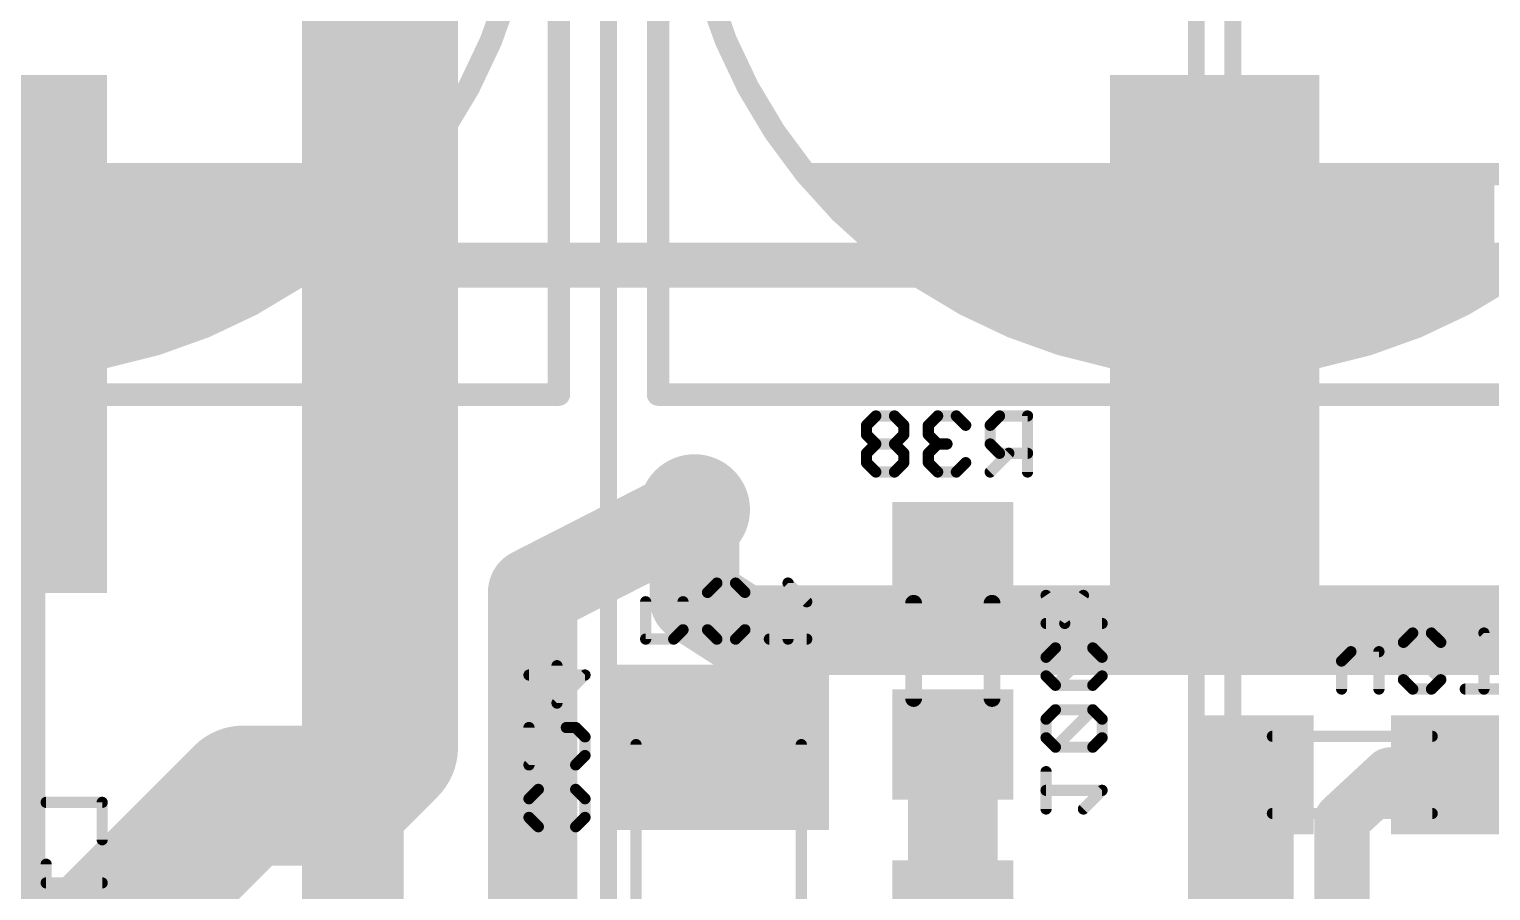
# Model space of a CAD drawing. Header units: inches. Extents: x -5 to 142, y -3 to 122.
# Drawn here: x 23.74 to 37.01, y 55.95 to 63.77 of the extents above; entities that cross this region are included whole.
import ezdxf

# ---------------------------------------------------------------- set-up
doc = ezdxf.new("R2010")
doc.units = ezdxf.units.IN
doc.header["$MEASUREMENT"] = 0
for name, color, linetype in [('1', 22, 'Continuous'), ('15', 22, 'Continuous'), ('16', 175, 'Continuous'), ('18', 82, 'Continuous'), ('2', 175, 'Continuous'), ('21', 253, 'Continuous'), ('22', 253, 'Continuous'), ('26', 253, 'Continuous'), ('28', 253, 'Continuous'), ('52', 253, 'Continuous')]:
    doc.layers.add(name, color=color, linetype=linetype)

# ---------------------------------------------------------------- blocks, each defined once
blk = doc.blocks.new('RECT')
blk.add_solid([(-0.5, -0.5), (0.5, -0.5), (-0.5, 0.5), (0.5, 0.5)])
blk = doc.blocks.new('ROUNDV')
at = {"const_width": 0.5}
blk.add_lwpolyline([(0, -0.25, 1), (0, 0.25, 1), (0, -0.25)], format="xyb", dxfattribs=at)

msp = doc.modelspace()

# ---------------------------------------------------------------- linework, layer by layer
at = {"layer": '1'}
for points, const_width in [([(26.625, 44), (26.625, 70.6875)], 0.8128), ([(36.0938, 57), (35.6562, 56.5938)], 0.5), ([(38.6875, 57), (36.0938, 57)], 0.5), ([(35.6562, 56.5938), (35.6562, 50.4375)], 0.5)]:
    msp.add_lwpolyline(points, dxfattribs=dict(at, const_width=const_width))
at = {"layer": '1', "const_width": 0.25}
for points in [[(36.0938, 57.125, 1), (36.0938, 56.875)], [(36.1788, 56.9084, 1), (36.0087, 57.0916)], [(35.7812, 56.5938, 1), (35.5312, 56.5938)], [(35.5712, 56.6853, 1), (35.7413, 56.5022)]]:
    msp.add_lwpolyline(points, format="xyb", dxfattribs=at)
at = {"layer": '15'}
for points, const_width in [([(24.1875, 61.625), (23.6875, 61.125)], 0.4064), ([(52.25, 61.625), (24.1875, 61.625)], 0.4064), ([(23.6875, 61.125), (23.6875, 46.75)], 0.4064), ([(29.7812, 58.5938), (29.7812, 59.4062)], 0.8128), ([(30.2188, 58.3125), (29.7812, 58.5938)], 0.8128), ([(49.9688, 58.3125), (30.2188, 58.3125)], 0.8128)]:
    msp.add_lwpolyline(points, dxfattribs=dict(at, const_width=const_width))
for points, const_width in [([(24.1875, 61.7266, 1), (24.1875, 61.5234)], 0.2032), ([(24.2593, 61.5532, 1), (24.1157, 61.6968)], 0.2032), ([(23.7891, 61.125, 1), (23.5859, 61.125)], 0.2032), ([(23.6157, 61.1968, 1), (23.7593, 61.0532)], 0.2032), ([(29.9844, 59.4062, 1), (29.5781, 59.4062)], 0.4064), ([(29.8911, 58.7647, 1), (29.6714, 58.4228)], 0.4064), ([(29.5781, 58.5938, 1), (29.9844, 58.5938)], 0.4064), ([(30.2188, 58.5157, 1), (30.2188, 58.1093)], 0.4064), ([(30.1089, 58.1416, 1), (30.3286, 58.4834)], 0.4064)]:
    msp.add_lwpolyline(points, format="xyb", dxfattribs=dict(at, const_width=const_width))
at = {"layer": '16'}
for points, const_width in [([(27, 66.0625), (27, 57.25)], 1.27), ([(29.7812, 59.4062), (28.3125, 58.6562)], 0.8128), ([(28.3125, 58.6562), (28.3125, 54.25)], 0.8128), ([(27, 57.25), (26.5625, 56.8125)], 1.27), ([(32.125, 57.275), (32.125, 55.725)], 0.8128), ([(25.6875, 56.8125), (23.1875, 54.3125)], 1.27), ([(26.5625, 56.8125), (25.6875, 56.8125)], 1.27), ([(34.8125, 56.9375), (34.875, 57)], 0.8128), ([(34.8125, 55.5), (34.8125, 56.9375)], 0.8128), ([(34.8323, 56.9573), (34.875, 57)], 0.3048)]:
    msp.add_lwpolyline(points, dxfattribs=dict(at, const_width=const_width))
for points, const_width in [([(29.8737, 59.2253, 1), (29.6888, 59.5872)], 0.4064), ([(28.5157, 58.6562, 1), (28.1093, 58.6562)], 0.4064), ([(28.2201, 58.8372, 1), (28.4049, 58.4753)], 0.4064), ([(27.2245, 57.0255, 1), (26.7755, 57.4745)], 0.635), ([(26.6825, 57.25, 1), (27.3175, 57.25)], 0.635), ([(32.3282, 57.275, 1), (31.9218, 57.275)], 0.4064), ([(25.6875, 57.13, 1), (25.6875, 56.495)], 0.635), ([(25.912, 56.588, 1), (25.463, 57.037)], 0.635), ([(26.5625, 56.495, 1), (26.5625, 57.13)], 0.635), ([(26.338, 57.037, 1), (26.787, 56.588)], 0.635), ([(35.0157, 56.9375, 1), (34.6093, 56.9375)], 0.4064), ([(35.0187, 56.8563, 1), (34.7313, 57.1437)], 0.4064), ([(34.6688, 57.0812, 1), (34.9562, 56.7938)], 0.4064), ([(34.7784, 57.0111, 1), (34.8861, 56.9034)], 0.1524), ([(34.9289, 56.9461, 1), (34.8211, 57.0539)], 0.1524)]:
    msp.add_lwpolyline(points, format="xyb", dxfattribs=dict(at, const_width=const_width))
at = {"layer": '2', "const_width": 0.4064}
msp.add_lwpolyline([(26.9375, 47.9062), (26.9375, 68.0312)], dxfattribs=at)
at = {"layer": '21', "const_width": 0.1524}
for points in [[(34.334, 72.327), (34.334, 46.673)], [(34.666, 46.673), (34.666, 72.327)], [(29, 66.231), (29, 49.848)]]:
    msp.add_lwpolyline(points, dxfattribs=at)
at = {"layer": '22'}
for points, const_width in [([(28.55, 60.45), (28.55, 69.45)], 0.2032), ([(29.45, 69.45), (29.45, 60.45)], 0.2032), ([(23.897, 56.7505), (24.4055, 56.7505)], 0.1016), ([(24.4055, 56.7505), (24.4055, 56.4115)], 0.1016), ([(23.897, 56.1891), (23.897, 55.8502)], 0.1016), ([(24.4055, 56.0197), (23.897, 56.0197)], 0.1016)]:
    msp.add_lwpolyline(points, dxfattribs=dict(at, const_width=const_width))
for points, const_width in [([(28.4992, 60.45, 1), (28.6008, 60.45)], 0.1016), ([(29.3992, 60.45, 1), (29.5008, 60.45)], 0.1016), ([(23.897, 56.7759, 1), (23.897, 56.725)], 0.0508), ([(24.4309, 56.7505, 1), (24.3801, 56.7505)], 0.0508), ([(24.4055, 56.725, 1), (24.4055, 56.7759)], 0.0508), ([(24.3801, 56.4115, 1), (24.4309, 56.4115)], 0.0508), ([(23.9224, 56.1891, 1), (23.8716, 56.1891)], 0.0508), ([(23.897, 56.0451, 1), (23.897, 55.9943)], 0.0508), ([(24.4055, 55.9943, 1), (24.4055, 56.0451)], 0.0508)]:
    msp.add_lwpolyline(points, format="xyb", dxfattribs=dict(at, const_width=const_width))
at = {"layer": '26', "const_width": 0.0508}
for points in [[(31.3234, 60.19, 1), (31.3593, 60.154)], [(31.3668, 60.172, 1), (31.316, 60.172)], [(31.4261, 60.2821, 1), (31.4261, 60.2313)], [(31.4441, 60.2388, 1), (31.4082, 60.2747)], [(31.6136, 60.2747, 1), (31.5776, 60.2388)], [(31.5956, 60.2313, 1), (31.5956, 60.2821)], [(31.7057, 60.172, 1), (31.6549, 60.172)], [(31.6624, 60.154, 1), (31.6983, 60.19)], [(31.8847, 60.19, 1), (31.9206, 60.154)], [(31.9281, 60.172, 1), (31.8773, 60.172)], [(31.9874, 60.2821, 1), (31.9874, 60.2313)], [(32.0054, 60.2388, 1), (31.9695, 60.2747)], [(32.1749, 60.2747, 1), (32.1389, 60.2388)], [(32.1569, 60.2313, 1), (32.1569, 60.2821)], [(32.2237, 60.154, 1), (32.2596, 60.19)], [(32.446, 60.19, 1), (32.482, 60.154)], [(32.4894, 60.172, 1), (32.4386, 60.172)], [(32.5487, 60.2821, 1), (32.5487, 60.2313)], [(32.5667, 60.2388, 1), (32.5308, 60.2747)], [(32.8284, 60.2567, 1), (32.7776, 60.2567)], [(32.803, 60.2313, 1), (32.803, 60.2821)], [(31.3593, 60.1052, 1), (31.3234, 60.0693)], [(31.316, 60.0873, 1), (31.3668, 60.0873)], [(31.6549, 60.0873, 1), (31.7057, 60.0873)], [(31.6983, 60.0693, 1), (31.6624, 60.1052)], [(31.9206, 60.1052, 1), (31.8847, 60.0693)], [(31.8773, 60.0873, 1), (31.9281, 60.0873)], [(31.3668, 59.9178, 1), (31.316, 59.9178)], [(31.3234, 59.9357, 1), (31.3593, 59.8998)], [(31.4261, 60.0279, 1), (31.4261, 59.9771)], [(31.4441, 59.9846, 1), (31.4082, 60.0205)], [(31.4082, 59.9846, 1), (31.4441, 60.0205)], [(31.6136, 60.0205, 1), (31.5776, 59.9846)], [(31.5776, 60.0205, 1), (31.6136, 59.9846)], [(31.5956, 59.9771, 1), (31.5956, 60.0279)], [(31.7057, 59.9178, 1), (31.6549, 59.9178)], [(31.6624, 59.8998, 1), (31.6983, 59.9357)], [(31.9281, 59.9178, 1), (31.8773, 59.9178)], [(31.8847, 59.9357, 1), (31.9206, 59.8998)], [(31.9874, 60.0279, 1), (31.9874, 59.9771)], [(32.0054, 59.9846, 1), (31.9695, 60.0205)], [(31.9695, 59.9846, 1), (32.0054, 60.0205)], [(32.0722, 59.9771, 1), (32.0722, 60.0279)], [(32.482, 60.0205, 1), (32.446, 59.9846)], [(32.4386, 60.0025, 1), (32.4894, 60.0025)], [(32.5487, 59.9432, 1), (32.5487, 59.8924)], [(32.5308, 59.8998, 1), (32.5667, 59.9357)], [(32.6514, 59.8998, 1), (32.6155, 59.9357)], [(32.803, 59.8924, 1), (32.803, 59.9432)], [(31.3593, 59.851, 1), (31.3234, 59.8151)], [(31.316, 59.833, 1), (31.3668, 59.833)], [(31.6549, 59.833, 1), (31.7057, 59.833)], [(31.6983, 59.8151, 1), (31.6624, 59.851)], [(31.9206, 59.851, 1), (31.8847, 59.8151)], [(31.8773, 59.833, 1), (31.9281, 59.833)], [(32.2596, 59.8151, 1), (32.2237, 59.851)], [(31.4261, 59.7737, 1), (31.4261, 59.7229)], [(31.4082, 59.7303, 1), (31.4441, 59.7663)], [(31.5776, 59.7663, 1), (31.6136, 59.7303)], [(31.5956, 59.7229, 1), (31.5956, 59.7737)], [(31.9874, 59.7737, 1), (31.9874, 59.7229)], [(31.9695, 59.7303, 1), (32.0054, 59.7663)], [(32.1389, 59.7663, 1), (32.1749, 59.7303)], [(32.1569, 59.7229, 1), (32.1569, 59.7737)], [(32.446, 59.7663, 1), (32.482, 59.7303)], [(32.7776, 59.7483, 1), (32.8284, 59.7483)], [(28.5583, 57.9909, 1), (28.5075, 57.9909)], [(28.2787, 57.9316, 1), (28.2787, 57.8808)], [(28.8051, 57.8882, 1), (28.7692, 57.9242)], [(28.7871, 57.8808, 1), (28.7871, 57.9316)], [(28.515, 57.6699, 1), (28.5509, 57.634)], [(28.5075, 57.652, 1), (28.5583, 57.652)], [(28.3041, 57.4296, 1), (28.2533, 57.4296)], [(28.6177, 57.455, 1), (28.6177, 57.4042)], [(28.6356, 57.4117, 1), (28.5997, 57.4476)], [(28.7204, 57.4476, 1), (28.6844, 57.4117)], [(28.7024, 57.4042, 1), (28.7024, 57.455)], [(28.8125, 57.3449, 1), (28.7617, 57.3449)], [(28.7692, 57.3269, 1), (28.8051, 57.3629)], [(28.7617, 57.1754, 1), (28.8125, 57.1754)], [(28.8051, 57.1575, 1), (28.7692, 57.1934)], [(28.2607, 57.1086, 1), (28.2967, 57.0727)], [(28.2533, 57.0907, 1), (28.3041, 57.0907)], [(28.6844, 57.1086, 1), (28.7204, 57.0727)], [(28.3814, 56.8504, 1), (28.3455, 56.8863)], [(28.7204, 56.8863, 1), (28.6844, 56.8504)], [(28.3041, 56.7836, 1), (28.2533, 56.7836)], [(28.2607, 56.8015, 1), (28.2967, 56.7656)], [(28.8125, 56.7836, 1), (28.7617, 56.7836)], [(28.7692, 56.7656, 1), (28.8051, 56.8015)], [(28.2967, 56.6321, 1), (28.2607, 56.5961)], [(28.2533, 56.6141, 1), (28.3041, 56.6141)], [(28.7617, 56.6141, 1), (28.8125, 56.6141)], [(28.8051, 56.5961, 1), (28.7692, 56.6321)], [(28.3634, 56.5548, 1), (28.3634, 56.504)], [(28.3455, 56.5114, 1), (28.3814, 56.5473)], [(28.6844, 56.5473, 1), (28.7204, 56.5114)], [(28.7024, 56.504, 1), (28.7024, 56.5548)]]:
    msp.add_lwpolyline(points, format="xyb", dxfattribs=at)
at = {"layer": '26', "const_width": 0.1016}
for points in [[(31.4261, 60.2567), (31.3414, 60.172)], [(31.3414, 60.172), (31.3414, 60.0873)], [(31.5956, 60.2567), (31.4261, 60.2567)], [(31.6803, 60.172), (31.5956, 60.2567)], [(31.6803, 60.0873), (31.6803, 60.172)], [(31.9874, 60.2567), (31.9027, 60.172)], [(31.9027, 60.172), (31.9027, 60.0873)], [(32.1569, 60.2567), (31.9874, 60.2567)], [(32.2416, 60.172), (32.1569, 60.2567)], [(32.5487, 60.2567), (32.464, 60.172)], [(32.464, 60.172), (32.464, 60.0025)], [(32.803, 60.2567), (32.5487, 60.2567)], [(32.803, 59.7483), (32.803, 60.2567)], [(31.3414, 60.0873), (31.4261, 60.0025)], [(31.5956, 60.0025), (31.6803, 60.0873)], [(31.9027, 60.0873), (31.9874, 60.0025)], [(31.4261, 60.0025), (31.3414, 59.9178)], [(31.3414, 59.9178), (31.3414, 59.833)], [(31.5956, 60.0025), (31.4261, 60.0025)], [(31.6803, 59.9178), (31.5956, 60.0025)], [(31.6803, 59.833), (31.6803, 59.9178)], [(31.9874, 60.0025), (31.9027, 59.9178)], [(31.9027, 59.9178), (31.9027, 59.833)], [(31.9874, 60.0025), (32.0722, 60.0025)], [(32.464, 60.0025), (32.5487, 59.9178)], [(32.6335, 59.9178), (32.464, 59.7483)], [(32.5487, 59.9178), (32.803, 59.9178)], [(31.3414, 59.833), (31.4261, 59.7483)], [(31.5956, 59.7483), (31.6803, 59.833)], [(31.9027, 59.833), (31.9874, 59.7483)], [(32.1569, 59.7483), (32.2416, 59.833)], [(31.4261, 59.7483), (31.5956, 59.7483)], [(31.9874, 59.7483), (32.1569, 59.7483)], [(28.5329, 57.652), (28.5329, 57.9909)], [(28.2787, 57.9062), (28.7871, 57.9062)], [(28.7871, 57.9062), (28.5329, 57.652)], [(28.2787, 57.4296), (28.2787, 57.0907)], [(28.2787, 57.0907), (28.6177, 57.4296)], [(28.6177, 57.4296), (28.7024, 57.4296)], [(28.7024, 57.4296), (28.7871, 57.3449)], [(28.7871, 57.3449), (28.7871, 57.1754)], [(28.7871, 57.1754), (28.7024, 57.0907)], [(28.2787, 56.7836), (28.3634, 56.8683)], [(28.7024, 56.8683), (28.7871, 56.7836)], [(28.2787, 56.6141), (28.2787, 56.7836)], [(28.7871, 56.7836), (28.7871, 56.6141)], [(28.3634, 56.5294), (28.2787, 56.6141)], [(28.7871, 56.6141), (28.7024, 56.5294)], [(28.7024, 56.5294), (28.3634, 56.5294)]]:
    msp.add_lwpolyline(points, dxfattribs=at)
at = {"layer": '28', "const_width": 0.1016}
for points in [[(29.9837, 58.7405), (29.8989, 58.6557)], [(30.1532, 58.7405), (29.9837, 58.7405)], [(30.2379, 58.6557), (30.1532, 58.7405)], [(30.7992, 58.571), (30.6297, 58.7405)], [(30.6297, 58.7405), (30.6297, 58.2321)], [(29.8989, 58.6557), (29.8989, 58.3168)], [(30.2379, 58.3168), (29.8989, 58.6557)], [(30.2379, 58.3168), (30.2379, 58.6557)], [(32.9712, 58.6285), (33.1407, 58.3743)], [(33.1407, 58.3743), (33.3102, 58.6285)], [(29.3376, 58.2321), (29.3376, 58.571)], [(29.6766, 58.571), (29.6766, 58.3168)], [(29.6766, 58.3168), (29.5918, 58.2321)], [(29.8989, 58.3168), (29.9837, 58.2321)], [(30.1532, 58.2321), (30.2379, 58.3168)], [(32.9712, 58.3743), (33.4796, 58.3743)], [(29.5918, 58.2321), (29.3376, 58.2321)], [(29.9837, 58.2321), (30.1532, 58.2321)], [(30.7992, 58.2321), (30.4602, 58.2321)], [(36.2989, 58.2871), (36.2141, 58.2024)], [(36.2141, 58.2024), (36.2141, 57.8634)], [(36.5531, 57.8634), (36.2141, 58.2024)], [(36.4683, 58.2871), (36.2989, 58.2871)], [(36.5531, 58.2024), (36.4683, 58.2871)], [(36.5531, 57.8634), (36.5531, 58.2024)], [(37.1144, 58.1177), (36.9449, 58.2871)], [(36.9449, 58.2871), (36.9449, 57.7787)], [(33.0559, 58.1519), (32.9712, 58.0672)], [(32.9712, 58.0672), (32.9712, 57.8977)], [(33.3949, 58.1519), (33.0559, 58.1519)], [(33.0559, 57.813), (33.3949, 58.1519)], [(33.4796, 58.0672), (33.3949, 58.1519)], [(33.4796, 57.8977), (33.4796, 58.0672)], [(35.7375, 58.1177), (35.6528, 58.0329)], [(35.9918, 58.1177), (35.7375, 58.1177)], [(35.9918, 57.7787), (35.9918, 58.1177)], [(35.6528, 58.0329), (35.6528, 57.7787)], [(32.9712, 57.8977), (33.0559, 57.813)], [(33.0559, 57.813), (33.3949, 57.813)], [(33.3949, 57.813), (33.4796, 57.8977)], [(36.2141, 57.8634), (36.2989, 57.7787)], [(36.2989, 57.7787), (36.4683, 57.7787)], [(36.4683, 57.7787), (36.5531, 57.8634)], [(37.1144, 57.7787), (36.7754, 57.7787)], [(33.0559, 57.5906), (32.9712, 57.5059)], [(33.3949, 57.5906), (33.0559, 57.5906)], [(33.0559, 57.2517), (33.3949, 57.5906)], [(33.4796, 57.5059), (33.3949, 57.5906)], [(32.9712, 57.5059), (32.9712, 57.3364)], [(33.4796, 57.3364), (33.4796, 57.5059)], [(32.9712, 57.3364), (33.0559, 57.2517)], [(33.0559, 57.2517), (33.3949, 57.2517)], [(33.3949, 57.2517), (33.4796, 57.3364)], [(32.9712, 56.6904), (32.9712, 57.0293)], [(33.4796, 56.8598), (32.9712, 56.8598)], [(33.3102, 56.6904), (33.4796, 56.8598)]]:
    msp.add_lwpolyline(points, dxfattribs=at)
at = {"layer": '28', "const_width": 0.0508}
for points in [[(29.9837, 58.7659, 1), (29.9837, 58.7151)], [(30.0016, 58.7225, 1), (29.9657, 58.7584)], [(30.1711, 58.7584, 1), (30.1352, 58.7225)], [(30.1532, 58.7151, 1), (30.1532, 58.7659)], [(30.6551, 58.7405, 1), (30.6043, 58.7405)], [(30.6477, 58.7584, 1), (30.6118, 58.7225)], [(29.9243, 58.6557, 1), (29.8735, 58.6557)], [(29.9169, 58.6737, 1), (29.881, 58.6378)], [(29.881, 58.6737, 1), (29.9169, 58.6378)], [(30.2633, 58.6557, 1), (30.2125, 58.6557)], [(30.2199, 58.6378, 1), (30.2559, 58.6737)], [(32.9923, 58.6426, 1), (32.9501, 58.6144)], [(33.3313, 58.6144, 1), (33.289, 58.6426)], [(29.363, 58.571, 1), (29.3122, 58.571)], [(29.702, 58.571, 1), (29.6512, 58.571)], [(30.7812, 58.553, 1), (30.8172, 58.589)], [(29.6945, 58.2988, 1), (29.6586, 58.3347)], [(29.9169, 58.3347, 1), (29.881, 58.2988)], [(30.2559, 58.2988, 1), (30.2199, 58.3347)], [(30.2199, 58.2988, 1), (30.2559, 58.3347)], [(32.9712, 58.3997, 1), (32.9712, 58.3489)], [(33.1195, 58.3884, 1), (33.1618, 58.3602)], [(33.1195, 58.3602, 1), (33.1618, 58.3884)], [(33.4796, 58.3489, 1), (33.4796, 58.3997)], [(29.3376, 58.2575, 1), (29.3376, 58.2066)], [(29.3122, 58.2321, 1), (29.363, 58.2321)], [(29.5739, 58.25, 1), (29.6098, 58.2141)], [(29.5918, 58.2066, 1), (29.5918, 58.2575)], [(29.6512, 58.3168, 1), (29.702, 58.3168)], [(29.8735, 58.3168, 1), (29.9243, 58.3168)], [(29.9837, 58.2575, 1), (29.9837, 58.2066)], [(29.9657, 58.2141, 1), (30.0016, 58.25)], [(30.1352, 58.25, 1), (30.1711, 58.2141)], [(30.1532, 58.2066, 1), (30.1532, 58.2575)], [(30.2125, 58.3168, 1), (30.2633, 58.3168)], [(30.4602, 58.2575, 1), (30.4602, 58.2066)], [(30.6043, 58.2321, 1), (30.6551, 58.2321)], [(30.7992, 58.2066, 1), (30.7992, 58.2575)], [(36.2395, 58.2024, 1), (36.1887, 58.2024)], [(36.2321, 58.2204, 1), (36.1962, 58.1844)], [(36.1962, 58.2204, 1), (36.2321, 58.1844)], [(36.2989, 58.3125, 1), (36.2989, 58.2617)], [(36.3168, 58.2692, 1), (36.2809, 58.3051)], [(36.4863, 58.3051, 1), (36.4504, 58.2692)], [(36.4683, 58.2617, 1), (36.4683, 58.3125)], [(36.5785, 58.2024, 1), (36.5277, 58.2024)], [(36.5351, 58.1844, 1), (36.571, 58.2204)], [(36.9629, 58.3051, 1), (36.9269, 58.2692)], [(36.9703, 58.2871, 1), (36.9195, 58.2871)], [(32.9532, 58.0852, 1), (32.9892, 58.0492)], [(32.9966, 58.0672, 1), (32.9458, 58.0672)], [(33.0559, 58.1773, 1), (33.0559, 58.1265)], [(33.0739, 58.134, 1), (33.038, 58.1699)], [(33.4129, 58.1699, 1), (33.3769, 58.134)], [(33.4129, 58.134, 1), (33.3769, 58.1699)], [(33.3949, 58.1265, 1), (33.3949, 58.1773)], [(33.505, 58.0672, 1), (33.4542, 58.0672)], [(33.4617, 58.0492, 1), (33.4976, 58.0852)], [(35.7375, 58.1431, 1), (35.7375, 58.0923)], [(35.7555, 58.0997, 1), (35.7196, 58.1356)], [(36.0172, 58.1177, 1), (35.9664, 58.1177)], [(35.9918, 58.0923, 1), (35.9918, 58.1431)], [(35.6782, 58.0329, 1), (35.6274, 58.0329)], [(35.6348, 58.0509, 1), (35.6708, 58.015)], [(32.9892, 57.9157, 1), (32.9532, 57.8798)], [(32.9458, 57.8977, 1), (32.9966, 57.8977)], [(33.0559, 57.8384, 1), (33.0559, 57.7876)], [(33.038, 57.8309, 1), (33.0739, 57.795)], [(33.038, 57.795, 1), (33.0739, 57.8309)], [(33.3769, 57.8309, 1), (33.4129, 57.795)], [(33.3949, 57.7876, 1), (33.3949, 57.8384)], [(33.4542, 57.8977, 1), (33.505, 57.8977)], [(33.4976, 57.8798, 1), (33.4617, 57.9157)], [(36.1887, 57.8634, 1), (36.2395, 57.8634)], [(36.2321, 57.8814, 1), (36.1962, 57.8455)], [(36.2989, 57.8041, 1), (36.2989, 57.7533)], [(36.4683, 57.7533, 1), (36.4683, 57.8041)], [(36.5277, 57.8634, 1), (36.5785, 57.8634)], [(36.571, 57.8455, 1), (36.5351, 57.8814)], [(36.5351, 57.8455, 1), (36.571, 57.8814)], [(36.7754, 57.8041, 1), (36.7754, 57.7533)], [(35.6274, 57.7787, 1), (35.6782, 57.7787)], [(35.9664, 57.7787, 1), (36.0172, 57.7787)], [(36.2809, 57.7607, 1), (36.3168, 57.7967)], [(36.4504, 57.7967, 1), (36.4863, 57.7607)], [(36.9195, 57.7787, 1), (36.9703, 57.7787)], [(33.0559, 57.616, 1), (33.0559, 57.5652)], [(33.0739, 57.5727, 1), (33.038, 57.6086)], [(33.4129, 57.6086, 1), (33.3769, 57.5727)], [(33.4129, 57.5727, 1), (33.3769, 57.6086)], [(33.3949, 57.5652, 1), (33.3949, 57.616)], [(32.9966, 57.5059, 1), (32.9458, 57.5059)], [(32.9532, 57.5238, 1), (32.9892, 57.4879)], [(33.505, 57.5059, 1), (33.4542, 57.5059)], [(33.4617, 57.4879, 1), (33.4976, 57.5238)], [(32.9892, 57.3544, 1), (32.9532, 57.3184)], [(32.9458, 57.3364, 1), (32.9966, 57.3364)], [(33.0559, 57.2771, 1), (33.0559, 57.2263)], [(33.3949, 57.2263, 1), (33.3949, 57.2771)], [(33.4542, 57.3364, 1), (33.505, 57.3364)], [(33.4976, 57.3184, 1), (33.4617, 57.3544)], [(33.038, 57.2696, 1), (33.0739, 57.2337)], [(33.038, 57.2337, 1), (33.0739, 57.2696)], [(33.3769, 57.2696, 1), (33.4129, 57.2337)], [(32.9966, 57.0293, 1), (32.9458, 57.0293)], [(32.9712, 56.8852, 1), (32.9712, 56.8344)], [(33.4976, 56.8419, 1), (33.4617, 56.8778)], [(33.4796, 56.8344, 1), (33.4796, 56.8852)], [(32.9458, 56.6904, 1), (32.9966, 56.6904)], [(33.2922, 56.7083, 1), (33.3281, 56.6724)]]:
    msp.add_lwpolyline(points, format="xyb", dxfattribs=at)
at = {"layer": '52'}
for points, const_width in [([(23.5, 60.7, 1), (23.5, 70.3, 1), (23.5, 60.7)], 0.2032), ([(34.5, 60.7, 1), (34.5, 70.3, 1), (34.5, 60.7)], 0.2032), ([(23.754, 62.45, 1), (23.6524, 62.45)], 0.1016), ([(23.9572, 62.45, 1), (23.8556, 62.45)], 0.1016), ([(24.1604, 62.45, 1), (24.0588, 62.45)], 0.1016), ([(24.3636, 62.45, 1), (24.262, 62.45)], 0.1016), ([(24.5668, 62.45, 1), (24.4652, 62.45)], 0.1016), ([(24.77, 62.45, 1), (24.6684, 62.45)], 0.1016), ([(24.9732, 62.45, 1), (24.8716, 62.45)], 0.1016), ([(25.1764, 62.45, 1), (25.0748, 62.45)], 0.1016), ([(25.3796, 62.45, 1), (25.278, 62.45)], 0.1016), ([(25.5828, 62.45, 1), (25.4812, 62.45)], 0.1016), ([(25.786, 62.45, 1), (25.6844, 62.45)], 0.1016), ([(25.9892, 62.45, 1), (25.8876, 62.45)], 0.1016), ([(26.1924, 62.45, 1), (26.0908, 62.45)], 0.1016), ([(26.3956, 62.45, 1), (26.294, 62.45)], 0.1016), ([(26.5988, 62.45, 1), (26.4972, 62.45)], 0.1016), ([(26.802, 62.45, 1), (26.7004, 62.45)], 0.1016), ([(27.0052, 62.45, 1), (26.9036, 62.45)], 0.1016), ([(27.1864, 62.4146, 1), (27.1136, 62.4854)], 0.1016), ([(27.15, 62.3992, 1), (27.15, 62.5008)], 0.1016), ([(30.85, 62.5008, 1), (30.85, 62.3992)], 0.1016), ([(30.8848, 62.487, 1), (30.8152, 62.413)], 0.1016), ([(31.0964, 62.45, 1), (30.9948, 62.45)], 0.1016), ([(31.2996, 62.45, 1), (31.198, 62.45)], 0.1016), ([(31.5028, 62.45, 1), (31.4012, 62.45)], 0.1016), ([(31.706, 62.45, 1), (31.6044, 62.45)], 0.1016), ([(31.9092, 62.45, 1), (31.8076, 62.45)], 0.1016), ([(32.1124, 62.45, 1), (32.0108, 62.45)], 0.1016), ([(32.3156, 62.45, 1), (32.214, 62.45)], 0.1016), ([(32.5188, 62.45, 1), (32.4172, 62.45)], 0.1016), ([(32.722, 62.45, 1), (32.6204, 62.45)], 0.1016), ([(32.9252, 62.45, 1), (32.8236, 62.45)], 0.1016), ([(33.1284, 62.45, 1), (33.0268, 62.45)], 0.1016), ([(33.3316, 62.45, 1), (33.23, 62.45)], 0.1016), ([(33.5348, 62.45, 1), (33.4332, 62.45)], 0.1016), ([(33.738, 62.45, 1), (33.6364, 62.45)], 0.1016), ([(33.9412, 62.45, 1), (33.8396, 62.45)], 0.1016), ([(34.1444, 62.45, 1), (34.0428, 62.45)], 0.1016), ([(34.3476, 62.45, 1), (34.246, 62.45)], 0.1016), ([(34.5508, 62.45, 1), (34.4492, 62.45)], 0.1016), ([(34.754, 62.45, 1), (34.6524, 62.45)], 0.1016), ([(34.9572, 62.45, 1), (34.8556, 62.45)], 0.1016), ([(35.1604, 62.45, 1), (35.0588, 62.45)], 0.1016), ([(35.3636, 62.45, 1), (35.262, 62.45)], 0.1016), ([(35.5668, 62.45, 1), (35.4652, 62.45)], 0.1016), ([(35.77, 62.45, 1), (35.6684, 62.45)], 0.1016), ([(35.9732, 62.45, 1), (35.8716, 62.45)], 0.1016), ([(36.1764, 62.45, 1), (36.0748, 62.45)], 0.1016), ([(36.3796, 62.45, 1), (36.278, 62.45)], 0.1016), ([(36.5828, 62.45, 1), (36.4812, 62.45)], 0.1016), ([(36.786, 62.45, 1), (36.6844, 62.45)], 0.1016), ([(36.9892, 62.45, 1), (36.8876, 62.45)], 0.1016), ([(26.9036, 62.2485, 1), (27.0052, 62.2485)], 0.1016), ([(30.9948, 62.2657, 1), (31.0964, 62.2657)], 0.1016), ([(26.7008, 62.0602, 1), (26.7737, 61.9895)], 0.1016), ([(26.7004, 62.0392, 1), (26.802, 62.0392)], 0.1016), ([(26.7692, 61.9853, 1), (26.7054, 62.0644)], 0.1016), ([(31.198, 62.0742, 1), (31.2996, 62.0742)], 0.1016), ([(31.3801, 62.0197, 1), (31.3204, 61.9375)], 0.1016), ([(31.3154, 61.9416, 1), (31.3851, 62.0156)], 0.1016), ([(31.4012, 61.9047, 1), (31.5028, 61.9047)], 0.1016), ([(26.4972, 61.8722, 1), (26.5988, 61.8722)], 0.1016), ([(31.6044, 61.7573, 1), (31.706, 61.7573)], 0.1016), ([(26.2442, 61.6924, 1), (26.308, 61.6133)], 0.1016), ([(26.3029, 61.6097, 1), (26.2492, 61.6959)], 0.1016), ([(26.294, 61.7083, 1), (26.3956, 61.7083)], 0.1016), ([(31.9309, 61.6194, 1), (31.8822, 61.5303)], 0.1016), ([(26.0908, 61.569, 1), (26.1924, 61.569)], 0.1016), ([(31.8076, 61.6098, 1), (31.9092, 61.6098)], 0.1016), ([(31.8767, 61.5337, 1), (31.9364, 61.616)], 0.1016), ([(25.7463, 61.3825, 1), (25.8001, 61.2963)], 0.1016), ([(25.7946, 61.2934, 1), (25.7517, 61.3855)], 0.1016), ([(25.8876, 61.4424, 1), (25.9892, 61.4424)], 0.1016), ([(32.0108, 61.4902, 1), (32.1124, 61.4902)], 0.1016), ([(32.214, 61.3792, 1), (32.3156, 61.3792)], 0.1016), ([(36.7463, 61.3825, 1), (36.8001, 61.2963)], 0.1016), ([(36.7946, 61.2934, 1), (36.7517, 61.3855)], 0.1016), ([(36.8876, 61.4424, 1), (36.9892, 61.4424)], 0.1016), ([(25.4812, 61.2271, 1), (25.5828, 61.2271)], 0.1016), ([(25.6844, 61.3217, 1), (25.786, 61.3217)], 0.1016), ([(32.4172, 61.2683, 1), (32.5188, 61.2683)], 0.1016), ([(32.5283, 61.2927, 1), (32.4914, 61.1981)], 0.1016), ([(32.4855, 61.2008, 1), (32.5342, 61.29)], 0.1016), ([(36.4812, 61.2271, 1), (36.5828, 61.2271)], 0.1016), ([(36.6844, 61.3217, 1), (36.786, 61.3217)], 0.1016), ([(25.2146, 61.1353, 1), (25.2575, 61.0432)], 0.1016), ([(25.2518, 61.0409, 1), (25.2203, 61.1376)], 0.1016), ([(25.278, 61.1324, 1), (25.3796, 61.1324)], 0.1016), ([(32.6204, 61.1825, 1), (32.722, 61.1825)], 0.1016), ([(32.8236, 61.1032, 1), (32.9252, 61.1032)], 0.1016), ([(36.2146, 61.1353, 1), (36.2575, 61.0432)], 0.1016), ([(36.2518, 61.0409, 1), (36.2203, 61.1376)], 0.1016), ([(36.278, 61.1324, 1), (36.3796, 61.1324)], 0.1016), ([(24.8716, 60.9872, 1), (24.9732, 60.9872)], 0.1016), ([(25.0748, 61.0533, 1), (25.1764, 61.0533)], 0.1016), ([(33.0268, 61.0239, 1), (33.1284, 61.0239)], 0.1016), ([(33.1625, 61.0449, 1), (33.138, 60.9463)], 0.1016), ([(33.1318, 60.9483, 1), (33.1687, 61.0429)], 0.1016), ([(33.23, 60.9631, 1), (33.3316, 60.9631)], 0.1016), ([(35.8716, 60.9872, 1), (35.9732, 60.9872)], 0.1016), ([(36.0748, 61.0533, 1), (36.1764, 61.0533)], 0.1016), ([(24.0813, 60.8422, 1), (24.1008, 60.7425)], 0.1016), ([(24.0947, 60.7417, 1), (24.0874, 60.843)], 0.1016), ([(24.262, 60.8357, 1), (24.3636, 60.8357)], 0.1016), ([(24.4652, 60.8754, 1), (24.5668, 60.8754)], 0.1016), ([(24.6569, 60.9543, 1), (24.6883, 60.8577)], 0.1016), ([(24.6823, 60.8561, 1), (24.6628, 60.9559)], 0.1016), ([(24.6684, 60.9212, 1), (24.77, 60.9212)], 0.1016), ([(33.4332, 60.9125, 1), (33.5348, 60.9125)], 0.1016), ([(33.6364, 60.8619, 1), (33.738, 60.8619)], 0.1016), ([(33.8231, 60.88, 1), (33.8114, 60.7791)], 0.1016), ([(33.805, 60.7803, 1), (33.8295, 60.8789)], 0.1016), ([(35.0813, 60.8422, 1), (35.1008, 60.7425)], 0.1016), ([(35.0947, 60.7417, 1), (35.0874, 60.843)], 0.1016), ([(35.262, 60.8357, 1), (35.3636, 60.8357)], 0.1016), ([(35.4652, 60.8754, 1), (35.5668, 60.8754)], 0.1016), ([(35.6569, 60.9543, 1), (35.6883, 60.8577)], 0.1016), ([(35.6823, 60.8561, 1), (35.6628, 60.9559)], 0.1016), ([(35.6684, 60.9212, 1), (35.77, 60.9212)], 0.1016), ([(23.6524, 60.7646, 1), (23.754, 60.7646)], 0.1016), ([(23.8556, 60.7791, 1), (23.9572, 60.7791)], 0.1016), ([(24.0588, 60.796, 1), (24.1604, 60.796)], 0.1016), ([(33.8396, 60.821, 1), (33.9412, 60.821)], 0.1016), ([(34.0428, 60.7974, 1), (34.1444, 60.7974)], 0.1016), ([(34.246, 60.7737, 1), (34.3476, 60.7737)], 0.1016), ([(34.4964, 60.8007, 1), (34.5036, 60.6993)], 0.1016), ([(34.4492, 60.75, 1), (34.5508, 60.75)], 0.1016), ([(34.4941, 60.6995, 1), (34.5059, 60.8005)], 0.1016), ([(34.6524, 60.7646, 1), (34.754, 60.7646)], 0.1016), ([(34.8556, 60.7791, 1), (34.9572, 60.7791)], 0.1016), ([(35.0588, 60.796, 1), (35.1604, 60.796)], 0.1016), ([(28.55, 60.3992, 1), (28.55, 60.5008)], 0.1016), ([(29.45, 60.5008, 1), (29.45, 60.3992)], 0.1016), ([(31.8071, 58.557, 1), (31.7309, 58.557)], 0.0762), ([(32.5191, 58.557, 1), (32.4429, 58.557)], 0.0762), ([(31.7309, 57.693, 1), (31.8071, 57.693)], 0.0762), ([(32.4429, 57.693, 1), (32.5191, 57.693)], 0.0762), ([(29.2754, 57.275, 1), (29.2246, 57.275)], 0.0508), ([(30.7754, 57.275, 1), (30.7246, 57.275)], 0.0508), ([(35.025, 57.3754, 1), (35.025, 57.3246)], 0.0508), ([(36.475, 57.3246, 1), (36.475, 57.3754)], 0.0508), ([(35.025, 56.6754, 1), (35.025, 56.6246)], 0.0508), ([(36.475, 56.6246, 1), (36.475, 56.6754)], 0.0508)]:
    msp.add_lwpolyline(points, format="xyb", dxfattribs=dict(at, const_width=const_width))
for points, const_width in [([(19.85, 62.45), (27.15, 62.45)], 0.2032), ([(23.7032, 60.7646), (23.7032, 62.45)], 0.2032), ([(23.9064, 60.7791), (23.9064, 62.45)], 0.2032), ([(24.1096, 60.796), (24.1096, 62.45)], 0.2032), ([(24.3128, 60.8357), (24.3128, 62.45)], 0.2032), ([(24.516, 60.8754), (24.516, 62.45)], 0.2032), ([(24.7192, 60.9212), (24.7192, 62.45)], 0.2032), ([(24.9224, 60.9872), (24.9224, 62.45)], 0.2032), ([(25.1256, 61.0533), (25.1256, 62.45)], 0.2032), ([(25.3288, 61.1324), (25.3288, 62.45)], 0.2032), ([(25.532, 61.2271), (25.532, 62.45)], 0.2032), ([(25.7352, 61.3217), (25.7352, 62.45)], 0.2032), ([(25.9384, 61.4424), (25.9384, 62.45)], 0.2032), ([(26.1416, 61.569), (26.1416, 62.45)], 0.2032), ([(26.3448, 61.7083), (26.3448, 62.45)], 0.2032), ([(26.548, 61.8722), (26.548, 62.45)], 0.2032), ([(27.15, 62.45), (26.7373, 62.0248)], 0.2032), ([(26.7512, 62.0392), (26.7512, 62.45)], 0.2032), ([(26.9544, 62.2485), (26.9544, 62.45)], 0.2032), ([(30.85, 62.45), (38.15, 62.45)], 0.2032), ([(31.3503, 61.9786), (30.85, 62.45)], 0.2032), ([(31.0456, 62.2657), (31.0456, 62.45)], 0.2032), ([(31.2488, 62.0742), (31.2488, 62.45)], 0.2032), ([(31.452, 61.9047), (31.452, 62.45)], 0.2032), ([(31.6552, 61.7573), (31.6552, 62.45)], 0.2032), ([(31.8584, 61.6098), (31.8584, 62.45)], 0.2032), ([(32.0616, 61.4902), (32.0616, 62.45)], 0.2032), ([(32.2648, 61.3792), (32.2648, 62.45)], 0.2032), ([(32.468, 61.2683), (32.468, 62.45)], 0.2032), ([(32.6712, 61.1825), (32.6712, 62.45)], 0.2032), ([(32.8744, 61.1032), (32.8744, 62.45)], 0.2032), ([(33.0776, 61.0239), (33.0776, 62.45)], 0.2032), ([(33.2808, 60.9631), (33.2808, 62.45)], 0.2032), ([(33.484, 60.9125), (33.484, 62.45)], 0.2032), ([(33.6872, 60.8619), (33.6872, 62.45)], 0.2032), ([(33.8904, 60.821), (33.8904, 62.45)], 0.2032), ([(34.0936, 60.7974), (34.0936, 62.45)], 0.2032), ([(34.2968, 60.7737), (34.2968, 62.45)], 0.2032), ([(34.5, 60.75), (34.5, 62.45)], 0.2032), ([(34.7032, 60.7646), (34.7032, 62.45)], 0.2032), ([(34.9064, 60.7791), (34.9064, 62.45)], 0.2032), ([(35.1096, 60.796), (35.1096, 62.45)], 0.2032), ([(35.3128, 60.8357), (35.3128, 62.45)], 0.2032), ([(35.516, 60.8754), (35.516, 62.45)], 0.2032), ([(35.7192, 60.9212), (35.7192, 62.45)], 0.2032), ([(35.9224, 60.9872), (35.9224, 62.45)], 0.2032), ([(36.1256, 61.0533), (36.1256, 62.45)], 0.2032), ([(36.3288, 61.1324), (36.3288, 62.45)], 0.2032), ([(36.532, 61.2271), (36.532, 62.45)], 0.2032), ([(36.7352, 61.3217), (36.7352, 62.45)], 0.2032), ([(36.9384, 61.4424), (36.9384, 62.45)], 0.2032), ([(26.7373, 62.0248), (26.2761, 61.6528)], 0.2032), ([(31.9066, 61.5749), (31.3503, 61.9786)], 0.2032), ([(26.2761, 61.6528), (25.7732, 61.3394)], 0.2032), ([(32.5098, 61.2454), (31.9066, 61.5749)], 0.2032), ([(37.2761, 61.6528), (36.7732, 61.3394)], 0.2032), ([(25.7732, 61.3394), (25.2361, 61.0892)], 0.2032), ([(36.7732, 61.3394), (36.2361, 61.0892)], 0.2032), ([(33.1502, 60.9956), (32.5098, 61.2454)], 0.2032), ([(25.2361, 61.0892), (24.6726, 60.906)], 0.2032), ([(36.2361, 61.0892), (35.6726, 60.906)], 0.2032), ([(33.8172, 60.8296), (33.1502, 60.9956)], 0.2032), ([(24.091, 60.7924), (23.5, 60.75)], 0.2032), ([(24.6726, 60.906), (24.091, 60.7924)], 0.2032), ([(34.5, 60.75), (33.8172, 60.8296)], 0.2032), ([(35.091, 60.7924), (34.5, 60.75)], 0.2032), ([(35.6726, 60.906), (35.091, 60.7924)], 0.2032), ([(18.45, 60.45), (28.55, 60.45)], 0.2032), ([(29.45, 60.45), (39.55, 60.45)], 0.2032), ([(31.769, 57.693), (31.769, 58.557)], 0.1524), ([(32.481, 58.557), (32.481, 57.693)], 0.1524), ([(29.25, 57.275), (29.25, 54.225)], 0.1016), ([(30.75, 54.225), (30.75, 57.275)], 0.1016), ([(36.475, 57.35), (35.025, 57.35)], 0.1016), ([(35.025, 56.65), (36.475, 56.65)], 0.1016)]:
    msp.add_lwpolyline(points, dxfattribs=dict(at, const_width=const_width))

# ---------------------------------------------------------------- block references
at = {"layer": '16', "rotation": 90}
for p, xscale, yscale in [((23.5, 61), 4.7, 1.9), ((34.5, 61), 4.7, 1.9), ((30, 57.25), 1.5, 2)]:
    msp.add_blockref('RECT', p, dxfattribs=dict(at, xscale=xscale, yscale=yscale))
at = {"layer": '16', "yscale": 1.1}
for p, rotation in [((32.125, 58.975), 270), ((32.125, 57.275), 270), ((32.125, 55.725), 90)]:
    msp.add_blockref('RECT', p, dxfattribs=dict(at, rotation=rotation))
at = {"layer": '16', "xscale": 1.05, "yscale": 1.08}
for p in [(34.875, 57), (36.625, 57)]:
    msp.add_blockref('RECT', p, dxfattribs=at)
at = {"layer": '18'}
for xscale, yscale in [(1.0064, 1.0064), (1.0064, 1.0064), (0.9048, 0.9048), (0.9048, 0.9048)]:
    msp.add_blockref('ROUNDV', (29.7812, 59.4062), dxfattribs=dict(at, xscale=xscale, yscale=yscale))
at = {"layer": '52'}
for p, xscale, yscale, rotation in [((32.125, 58.76), 0.4064, 0.8636, 270), ((32.125, 57.49), 0.4064, 0.8636, 270), ((30, 57.1), 0.5, 1.6, 90)]:
    msp.add_blockref('RECT', p, dxfattribs=dict(at, xscale=xscale, yscale=yscale, rotation=rotation))
at = {"layer": '52', "xscale": 0.35, "yscale": 0.8}
for p in [(35.125, 57), (36.375, 57)]:
    msp.add_blockref('RECT', p, dxfattribs=at)

doc.saveas('drawing.dxf')
